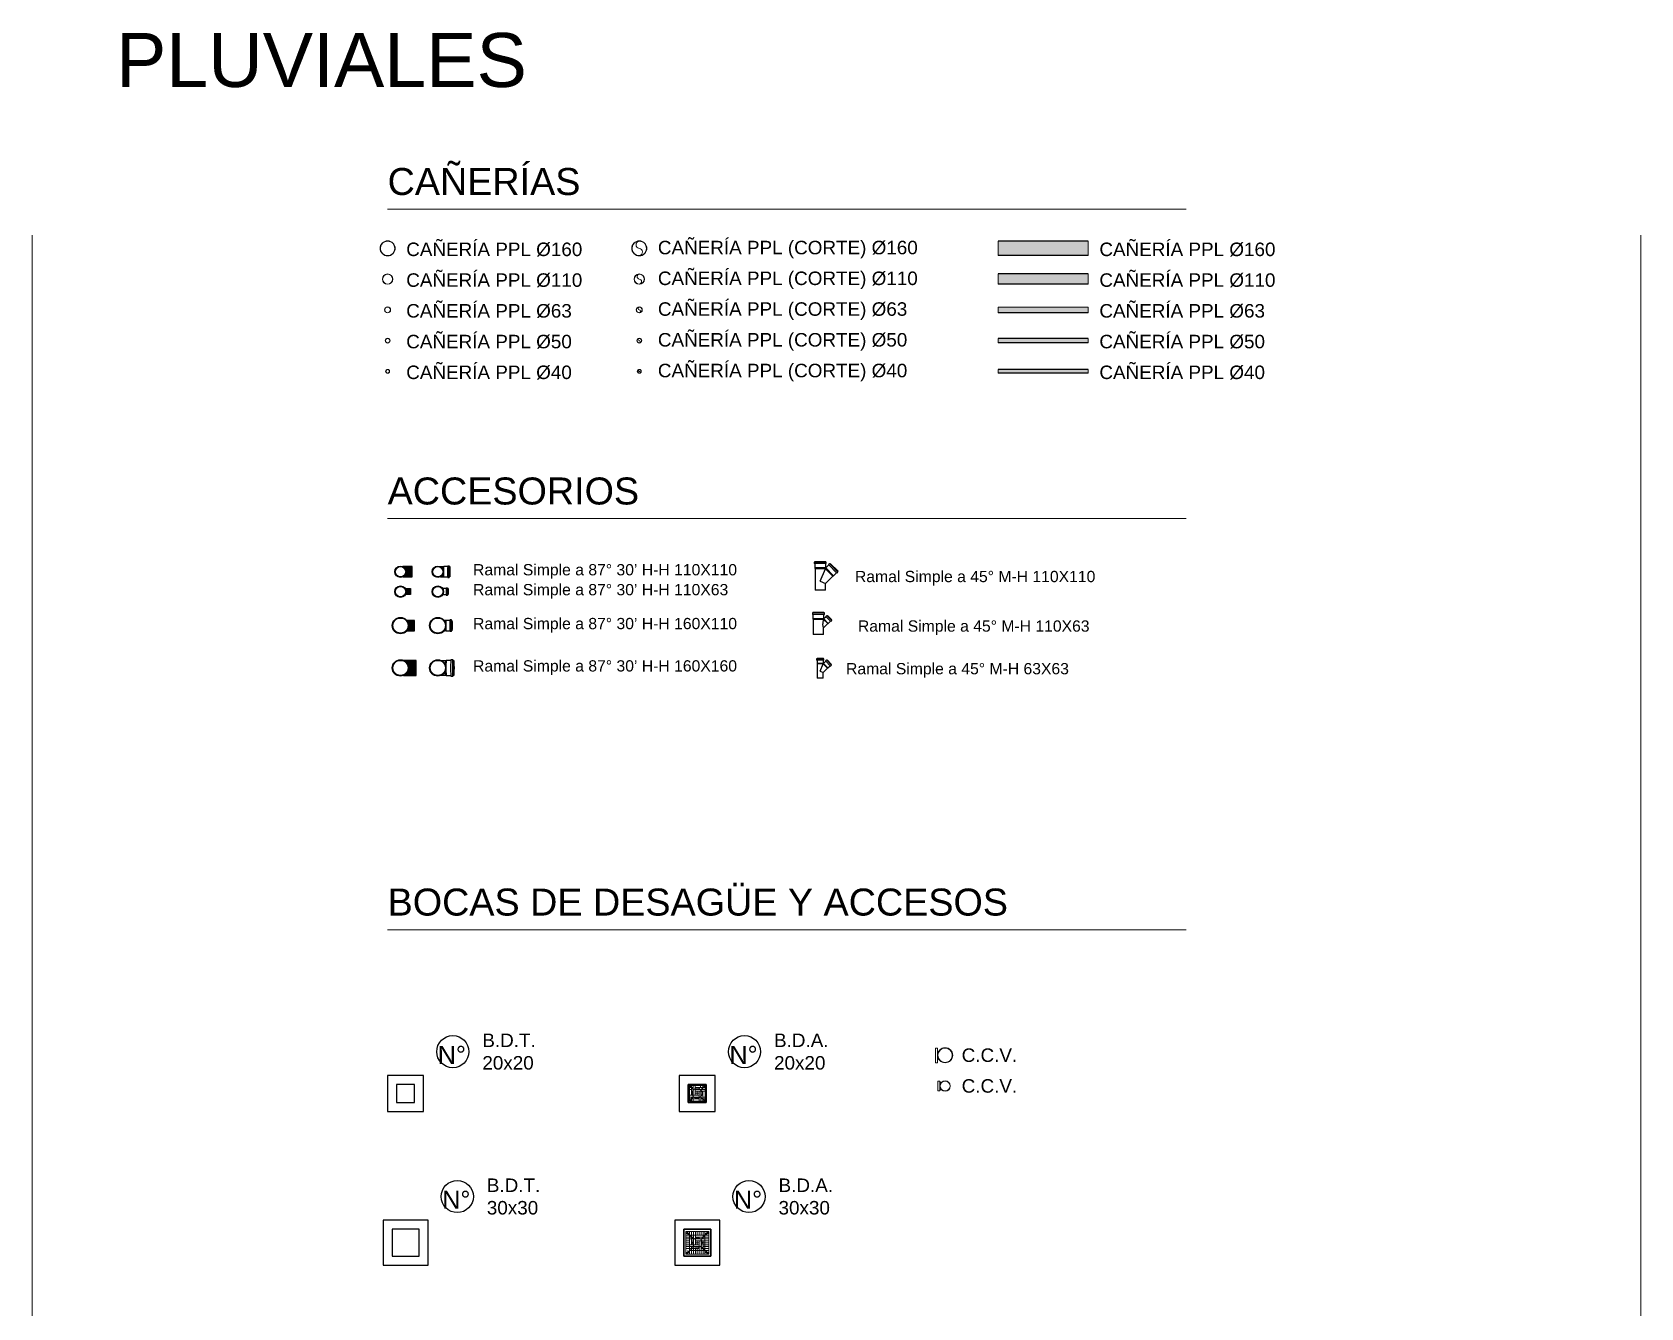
# Model space of a CAD drawing. Header units: metres. Extents: x 4626 to 5839, y 1264 to 1407.
# Drawn here: x 5791.72 to 5809.59, y 1306.68 to 1320.85 of the extents above; entities that cross this region are included whole.
import ezdxf

# ---------------------------------------------------------------- set-up
doc = ezdxf.new("R2010")
doc.units = ezdxf.units.M
doc.layers.get('0').update_dxf_attribs({"lineweight": 9})
doc.layers.add('AMR_IS_Pluvial', color=40, linetype='Continuous', true_color=0xffbf00)
doc.layers.add('AMR_IS_Referencias', color=2, linetype='Continuous', lineweight=9)
doc.styles.add('arial', font='arial.ttf')
doc.styles.get("Standard").update_dxf_attribs({"font": 'arial.ttf'})

# ---------------------------------------------------------------- blocks, each defined once
blk = doc.blocks.new('BDT20X20')
at = {"layer": 'AMR_IS_Pluvial'}
for points in [[(0, 0.3999999999998636), (0, 0), (0.4000000000005457, 0), (0.4000000000005457, 0.3999999999998636)], [(0.1000000000003638, 0.2999999999999545), (0.1000000000003638, 0.09999999999990905), (0.3000000000001819, 0.09999999999990905), (0.3000000000001819, 0.2999999999999545), (0.1000000000003638, 0.2999999999999545)]]:
    blk.add_lwpolyline(points, close=True, dxfattribs=at)
blk = doc.blocks.new('BDT30X30')
at = {"layer": 'AMR_IS_Pluvial'}
for points in [[(0, 0.4999999999997726), (0, 0), (0.5000000000009095, 0), (0.5000000000009095, 0.4999999999997726)], [(0.1000000000003638, 0.3999999999998636), (0.1000000000003638, 0.09999999999990905), (0.4000000000005457, 0.09999999999990905), (0.4000000000005457, 0.3999999999998636)]]:
    blk.add_lwpolyline(points, close=True, dxfattribs=at)
blk = doc.blocks.new('CPP160')
at = {"lineweight": 9}
for radius in [0.0839, 0.08]:
    blk.add_circle((0, 0), radius, dxfattribs=at)
blk = doc.blocks.new('CPP 110')
at = {"lineweight": 9}
for radius in [0.0577, 0.055]:
    blk.add_circle((0, 0), radius, dxfattribs=at)
blk = doc.blocks.new('CPP 63')
at = {"lineweight": 9}
for radius in [0.0333, 0.0315]:
    blk.add_circle((0, 0), radius, dxfattribs=at)
blk = doc.blocks.new('CPP 50')
at = {"lineweight": 9}
for radius in [0.02680000000000291, 0.025]:
    blk.add_circle((0, 0), radius, dxfattribs=at)
blk = doc.blocks.new('CPP 40')
at = {"lineweight": 9}
for radius in [0.02180000000000291, 0.02]:
    blk.add_circle((0, 0), radius, dxfattribs=at)
blk = doc.blocks.new('CPP 110 CORTE')
at = {"lineweight": 9}
for radius in [0.0577, 0.055]:
    blk.add_circle((0, 0), radius, dxfattribs=at)
for centre, radius, start, end in [((0.002828497053997125, 0.02748900327492265), 0.02763414010808697, 95.38652617858311, 264.1251921781792), ((-0.00260356080980273, -0.02753930653784664), 0.02766210283894877, 276.9801290597899, 84.59931973893542)]:
    blk.add_arc(centre, radius, start, end, dxfattribs=at)
blk = doc.blocks.new('CPP 160 CORTE')
at = {"lineweight": 9}
for radius in [0.0839, 0.08]:
    blk.add_circle((-6.002665031701326e-11, -6.980371836107224e-11), radius, dxfattribs=at)
for centre, radius, start, end in [((0.004081183184098336, 0.03995434713692703), 0.04016224492584823, 94.47132034254324, 264.1676843403986), ((-0.003750940016288951, -0.04002389517518168), 0.04019927531677592, 276.0607278075959, 84.64601997180782)]:
    blk.add_arc(centre, radius, start, end, dxfattribs=at)
blk = doc.blocks.new('CPP 63 CORTE')
at = {"lineweight": 9}
for radius in [0.0333, 0.0315]:
    blk.add_circle((-2.364686224609613e-11, -2.683009370230138e-11), radius, dxfattribs=at)
for centre, radius, start, end in [((0.002142533272490255, 0.01580881887480245), 0.01595334460178361, 100.597429807602, 262.2818589642426), ((-0.001939017524819064, -0.0157782239525659), 0.01589692234542003, 278.58551320139, 82.99393560278486)]:
    blk.add_arc(centre, radius, start, end, dxfattribs=at)
blk = doc.blocks.new('CPP 50 CORTE')
at = {"lineweight": 9}
for radius in [0.02680000000000291, 0.025]:
    blk.add_circle((1.909938873723149e-11, 2.273736754432321e-11), radius, dxfattribs=at)
for centre, radius, start, end in [((0.001296222235396272, 0.01250447353800155), 0.01257147765960629, 96.3072884655257, 264.0818181200497), ((-0.001183436713290575, -0.01251786658417586), 0.01257368310754868, 276.9801290657751, 84.5993197353239)]:
    blk.add_arc(centre, radius, start, end, dxfattribs=at)
blk = doc.blocks.new('CPP 40 CORTE')
at = {"lineweight": 9}
for radius in [0.02180000000000291, 0.02]:
    blk.add_circle((-1.637090463191271e-11, -1.84172677109018e-11), radius, dxfattribs=at)
for centre, radius, start, end in [((0.001036977771946113, 0.01000357881207492), 0.01005718212768503, 96.3072884655257, 264.0818181200497), ((-0.0009467493855481734, -0.01001429328562153), 0.01005894648603895, 276.9801290657751, 84.5993197353239)]:
    blk.add_arc(centre, radius, start, end, dxfattribs=at)
blk = doc.blocks.new('ccv 160')
at = {"lineweight": 9}
for p, q in [((-0.1055534999986776, 0.07999999999992724), (-0.1055534999968586, -0.08390000000008513)), ((-0.08390000000144937, 0.07999999999992724), (-0.1055534999995871, 0.07999999999992724)), ((-0.08390000000053988, 0.07999999999992724), (-0.08389999999872089, -0.08390000000008513)), ((-0.06432864737871569, 0.04330699999991339), (-0.08389999999963038, 0.04330699999991339)), ((-0.1055535000004966, -0.08390000000008513), (-0.08390000000235887, -0.08390000000008513)), ((-0.08389999999963038, -0.04330699999991339), (-0.06432864737962518, -0.04330699999991339))]:
    blk.add_line(p, q, dxfattribs=at)
for radius in [0.0839, 0.08]:
    blk.add_circle((0, 0), radius, dxfattribs=at)
blk = doc.blocks.new('ccv 110')
at = {"lineweight": 9}
for p, q in [((-0.07935349999843311, 0.05196840000007796), (-0.07935349999843311, -0.05196840000007796)), ((-0.0577000000002954, 0.05196840000007796), (-0.07935349999843311, 0.05196840000007796)), ((-0.0577000000002954, 0.05196840000007796), (-0.0577000000002954, -0.05196840000007796)), ((-0.03812864737938071, 0.04330699999991339), (-0.0577000000002954, 0.04330699999991339)), ((-0.07935349999843311, -0.05196840000007796), (-0.0577000000002954, -0.05196840000007796)), ((-0.0577000000002954, -0.04330699999991339), (-0.0381286473802902, -0.04330699999991339))]:
    blk.add_line(p, q, dxfattribs=at)
for radius in [0.0577, 0.055]:
    blk.add_circle((0, 0), radius, dxfattribs=at)
blk = doc.blocks.new('RS 90 110X110 D')
at = {"ltscale": 25.4}
for p, q in [((0.05786991404511355, 0.05471551724144774), (0.03157304420346918, 0.05471551724144774)), ((0.06504430121094629, 0.05769056338635892), (0.05784833451525628, 0.05470656872830659)), ((0.1096865797071587, 0.05770000000006803), (0.06508981812385173, 0.05770000000006803)), ((0.1257165427014115, 0.06317155172428102), (0.110808331739463, 0.06317155172428102)), ((0.1316798270863728, 0.05770000000006803), (0.1257165427014115, 0.05770000000006803)), ((0.03157304420346918, -0.05471551724122037), (0.05786991404511355, -0.05471551724122037)), ((0.05784833451525628, -0.05470656872807922), (0.06504430121094629, -0.05769056338613154)), ((0.06508981812385173, -0.05769999999984066), (0.1096865797071587, -0.05769999999984066)), ((0.110808331739463, -0.06317155172405364), (0.1257165427014115, -0.06317155172405364)), ((0.1257165427014115, -0.05769999999984066), (0.1316798270863728, -0.05769999999984066))]:
    blk.add_line(p, q, dxfattribs=at)
for radius in [0.06317155172413816, 0.0577000000000002]:
    blk.add_circle((0, 0), radius, dxfattribs=at)
for centre, major_axis, ratio, start_param, end_param in [((0.05789149710471975, 0), (3.350359152667361e-18, 0.0547155172413795), 0.04361938736533592, 0.01808594067157314, 1.002183668037016), ((0.06508981812385173, 0), (-1.027290013119948e-17, 0.05770000000000022), 0.04361938736533626, 1.31650929388239e-16, 1.423358213436805), ((0.110808331739463, 0), (3.868141930806864e-18, 0.06317155172413819), 0.04361938736533585, 0, 3.141592653589793), ((0.1257165427014115, 0), (3.868141930806864e-18, 0.06317155172413819), 0.04361938736533585, 0, 3.560863968647006), ((0.1257165427014115, 0), (-3.533106015540125e-18, -0.05770000000000018), 0.04361938736533682, 3.141592653589793, 6.283185307179586), ((0.1257165427014115, 0), (3.868141930806864e-18, 0.06317155172413819), 0.04361938736533585, 5.863913992122376, 6.283185307179586), ((0.05789149710471975, 0), (3.350359152667361e-18, 0.0547155172413795), 0.04361938736533592, 2.139408985552777, 3.123506712918232), ((0.06508981812385173, 0), (-1.027290013119948e-17, 0.05770000000000022), 0.04361938736533626, 1.718234440152989, 3.141592653589793)]:
    blk.add_ellipse(centre, major_axis=major_axis, ratio=ratio, start_param=start_param, end_param=end_param, dxfattribs=at)
blk.add_ellipse((0.1316798270863728, 0), major_axis=(3.533106015540127e-18, 0.05770000000000022), ratio=0.04361938736533578, dxfattribs=at)
blk = doc.blocks.new('RS 90 110X110')
at = {"ltscale": 0.5}
h = blk.add_hatch(color=256, dxfattribs=at)
h.dxf.hatch_style = 1
h.paths.add_polyline_path([(0.1291629884353824, 0.05770000000734399), (0.02571682224462672, 0.05770000000757136, -0.2961068192758085), (0.06317155172413816, 0, -0.2961068191171338), (0.02571682227829669, -0.0576999999925647), (0.1291629884326539, -0.0576999999925647)])
blk.add_lwpolyline([(0.02571682227790006, -0.0576999999925647), (0.1291629884326539, -0.0576999999925647), (0.1291629884353824, 0.05770000000734399), (0.02571682224424876, 0.05770000000757136)], dxfattribs=at)
at = {"ltscale": 25.4}
for radius in [0.06317155172413816, 0.0577000000000002]:
    blk.add_circle((0, 0), radius, dxfattribs=at)
blk = doc.blocks.new('RS 90 110X63 D')
at = {"ltscale": 25.4}
for p, q in [((0.05638654822359968, 0.03133706896551303), (0.05485100779333152, 0.03133706896551303)), ((0.06115913896155689, 0.03332127368003057), (0.05636182783109689, 0.03133194390807148)), ((0.0931601541242344, 0.03332672413807813), (0.06118542890271783, 0.03332672413807813)), ((0.1088917039796797, 0.03830086206903616), (0.09398349301864073, 0.03830086206903616)), ((0.1138611076339657, 0.03332672413807813), (0.1088917039796797, 0.03332672413807813)), ((0.05485100779333152, -0.03133706896551303), (0.05638654822359968, -0.03133706896551303)), ((0.05636182783109689, -0.03133194390784411), (0.06115913896155689, -0.0333212736798032)), ((0.06118542890271783, -0.03332672413785076), (0.0931601541242344, -0.03332672413785076)), ((0.09398349301864073, -0.03830086206880878), (0.1088917039796797, -0.03830086206880878)), ((0.1088917039796797, -0.03332672413785076), (0.1138611076339657, -0.03332672413785076))]:
    blk.add_line(p, q, dxfattribs=at)
for radius in [0.06317155172413816, 0.0577000000000002]:
    blk.add_circle((0, 0), radius, dxfattribs=at)
for centre, major_axis, ratio, start_param, end_param in [((0.05638654822359968, 0), (1.918842060164036e-18, 0.03133706896551738), 0.0436193873653359, 0.01808594067160997, 0.3534772625923756), ((0.06118542890271783, 0), (-2.040673302079212e-18, -0.03332672413793115), 0.04361938736533533, 3.141592653589793, 4.079080001819072), ((0.09398349301864073, 0), (2.345251406867152e-18, 0.03830086206896564), 0.04361938736533578, 0, 3.141592653589793), ((0.1088917039796797, 0), (2.345251406867152e-18, 0.03830086206896564), 0.04361938736533578, 0, 3.656923197971711), ((0.1088917039796797, 0), (1.176533284466039e-17, -0.03332672413793115), 0.04361938736533533, 3.141592653589793, 6.283185307179586), ((0.1088917039796797, 0), (2.345251406867152e-18, 0.03830086206896564), 0.04361938736533578, 5.767854762797668, 6.283185307179586), ((0.05638654822359968, 0), (1.918842060164036e-18, 0.03133706896551738), 0.0436193873653359, 2.788115390997423, 3.123506712918239), ((0.06118542890271783, 0), (-2.040673302079212e-18, -0.03332672413793115), 0.04361938736533533, 5.345697958950308, 6.283185307179586)]:
    blk.add_ellipse(centre, major_axis=major_axis, ratio=ratio, start_param=start_param, end_param=end_param, dxfattribs=at)
blk.add_ellipse((0.1138611076339657, 0), major_axis=(-2.040673302079212e-18, -0.03332672413793116), ratio=0.04361938736533644, dxfattribs=at)
blk = doc.blocks.new('RS 90 110X63')
at = {"ltscale": 0.5}
h = blk.add_hatch(color=256, dxfattribs=at)
h.dxf.hatch_style = 1
h.paths.add_polyline_path([(0.112407416345377, 0.03330000000028122), (0.05368197973732935, 0.03329999998072708, -0.1397050923311431), (0.06317155172413816, 0, -0.1397050925157477), (0.05368197971321076, -0.03330000001960799), (0.1124074163444675, -0.03330000000028122)])
blk.add_lwpolyline([(0.05368197973712086, 0.03329999998072708), (0.112407416345377, 0.03330000000028122), (0.1124074163444675, -0.03330000000028122), (0.05368197971347399, -0.03330000001960798)], dxfattribs=at)
at = {"ltscale": 25.4}
for radius in [0.06317155172413816, 0.0577000000000002]:
    blk.add_circle((0, 0), radius, dxfattribs=at)
blk = doc.blocks.new('RS 8730 160X110')
at = {"ltscale": 0.5}
h = blk.add_hatch(color=256, dxfattribs=at)
h.dxf.hatch_style = 1
edge = h.paths.add_edge_path()
edge.add_arc((0, 0), 0.090891666666721, -39.406759620982484, 1.4341594578581862e-10, ccw=False)
edge.add_line((0.0702282355632633, -0.05769999999233733), (0.1540452757290041, -0.05769999999233733))
edge.add_line((0.1540452757290041, -0.05769999999233733), (0.1540452757317325, 0.05770000000757136))
edge.add_line((0.1540452757317325, 0.05770000000757136), (0.07022823555053037, 0.05770000000779874))
edge.add_arc((3.637978807091713e-12, 1.13686837721616e-12), 0.09089166666311373, -5.733227226301096e-10, 39.40675963451082, ccw=False)
blk.add_lwpolyline([(0.0702282355632633, -0.05769999999233733), (0.1540452757290041, -0.05769999999233733), (0.1540452757317325, 0.05770000000757136), (0.07022823555053037, 0.05770000000779874)], dxfattribs=at)
at = {"ltscale": 25.4}
for radius in [0.09089166666649362, 0.08389999999985776]:
    blk.add_circle((0, 0), radius, dxfattribs=at)
blk = doc.blocks.new('RS 8730 160X160')
at = {"ltscale": 0.5}
h = blk.add_hatch(color=256, dxfattribs=at)
h.dxf.hatch_style = 1
edge = h.paths.add_edge_path()
edge.add_arc((1.818989403545856e-12, -9.094947017729282e-13), 0.090891666664902, -67.38013516747299, 7.166249815782066e-10, ccw=False)
edge.add_line((0.03495833316537755, -0.08390000006988885), (0.1726481255818726, -0.08390000007057097))
edge.add_line((0.1726481255818726, -0.08390000007057097), (0.1726481255846011, 0.08389999999917563))
edge.add_line((0.1726481255846011, 0.08389999999917563), (0.0349583335000716, 0.08389999993028141))
edge.add_arc((-9.094947017729282e-13, -1.13686837721616e-12), 0.09089166666784036, 8.599272405263036e-10, 67.38013493778033, ccw=False)
blk.add_lwpolyline([(0.03495833316537755, -0.08390000006988885), (0.1726481255818726, -0.08390000007057097), (0.1726481255846011, 0.08389999999917563), (0.0349583335000716, 0.08389999993028141)], dxfattribs=at)
at = {"ltscale": 25.4}
for radius in [0.09089166666649362, 0.08389999999985776]:
    blk.add_circle((0, 0), radius, dxfattribs=at)
blk = doc.blocks.new('RS 8730 160X110 D')
at = {"ltscale": 25.4}
for p, q in [((0.08248851021289738, 0.05493452380937924), (0.07241196837003372, 0.05493452380937924)), ((0.08966994442471332, 0.05792147799570557), (0.08244517485854885, 0.05492553947874512)), ((0.1344909099325378, 0.05793095238095702), (0.08971564352577843, 0.05793095238095702)), ((0.1505850351122717, 0.06342440476191769), (0.1356171519355485, 0.06342440476191769)), ((0.1565721883825972, 0.05793095238095702), (0.1505850351122717, 0.05793095238095702)), ((0.07241196837003372, -0.05493452380960662), (0.08248851021289738, -0.05493452380960662)), ((0.08244517485854885, -0.05492553947874512), (0.08966994442471332, -0.05792147799570557)), ((0.08971564352577843, -0.05793095238095702), (0.1344909099325378, -0.05793095238095702)), ((0.1356171519355485, -0.06342440476191769), (0.1505850351122717, -0.06342440476191769)), ((0.1505850351122717, -0.05793095238095702), (0.1565721883825972, -0.05793095238095702))]:
    blk.add_line(p, q, dxfattribs=at)
for radius in [0.09089166666666751, 0.0839000000000008]:
    blk.add_circle((0, 0), radius, dxfattribs=at)
for centre, major_axis, ratio, start_param, end_param in [((0.08248851021289738, 0), (3.363769437300902e-18, 0.05493452380952433), 0.04361938736533592, 0.01808594067148719, 0.7171321229904054), ((0.08971564352577843, 0), (3.547247770244588e-18, 0.05793095238095295), 0.04361938736533728, 0, 1.127729088073156), ((0.1356171519355485, 0), (-3.883624713974678e-18, -0.06342440476190538), 0.04361938736533585, 3.141592653589793, 6.283185307179586), ((0.1505850351122717, 0), (3.883624713974678e-18, 0.06342440476190538), 0.04361938736533656, 0, 3.560863968647007), ((0.1505850351122717, 0), (-3.547247770244586e-18, -0.0579309523809529), 0.04361938736533682, 3.141592653589827, 6.283185307179586), ((0.1505850351122717, 0), (3.883624713974678e-18, 0.06342440476190538), 0.04361938736533656, 5.863913992122375, 6.283185307179586), ((0.08248851021289738, 0), (3.363769437300902e-18, 0.05493452380952433), 0.04361938736533592, 2.424460530599386, 3.123506712918214), ((0.08971564352577843, 0), (3.547247770244588e-18, 0.05793095238095295), 0.04361938736533728, 2.013863565516637, 3.141592653589793)]:
    blk.add_ellipse(centre, major_axis=major_axis, ratio=ratio, start_param=start_param, end_param=end_param, dxfattribs=at)
blk.add_ellipse((0.1565721883825972, 0), major_axis=(-3.547247770244586e-18, -0.0579309523809529), ratio=0.04361938736533682, dxfattribs=at)
blk = doc.blocks.new('RS 8730 16X160 D')
at = {"ltscale": 25.4}
for p, q in [((0.0838178083213279, 0.07990476190479967), (0.04331886534055229, 0.07990476190479967)), ((0.09341932036659273, 0.08388627847648422), (0.08378629427807027, 0.07989169378720362)), ((0.1448471647463521, 0.08390000000008513), (0.09348550527101906, 0.08390000000008513)), ((0.1663292033990729, 0.090891666666721), (0.1463720258298054, 0.090891666666721)), ((0.1763077921832519, 0.08390000000008513), (0.1663292033990729, 0.08390000000008513)), ((0.04331886534055229, -0.07990476190479967), (0.0838178083213279, -0.07990476190479967)), ((0.08378629427807027, -0.07989169378720362), (0.09341932036659273, -0.0838862784767116)), ((0.09348550527101906, -0.08390000000008513), (0.1448471647463521, -0.08390000000008513)), ((0.1463720258298054, -0.090891666666721), (0.1663292033990729, -0.090891666666721)), ((0.1663292033990729, -0.08390000000008513), (0.1763077921832519, -0.08390000000008513))]:
    blk.add_line(p, q, dxfattribs=at)
for radius in [0.09089166666666751, 0.0839000000000008]:
    blk.add_circle((0, 0), radius, dxfattribs=at)
for centre, major_axis, ratio, start_param, end_param in [((0.083849327520511, 0), (-4.892755545164946e-18, -0.07990476190476263), 0.04361938736533535, 3.159678594261317, 4.166454300797189), ((0.09348550527101906, 0), (5.137393322423198e-18, 0.08390000000000082), 0.04361938736533651, 0, 1.408423311905219), ((0.1463720258298054, 0), (-5.565509432625128e-18, -0.09089166666666752), 0.04361938736533603, 3.141592653589793, 6.283185307179586), ((0.1663292033990729, 0), (5.565509432625128e-18, 0.09089166666666752), 0.04361938736533603, 0, 3.536383773289553), ((0.1663292033990729, 0), (5.1373933224232e-18, 0.08390000000000088), 0.0436193873653365, 0, 3.141592653589793), ((0.1663292033990729, 0), (5.565509432625128e-18, 0.09089166666666752), 0.04361938736533603, 5.888394187479826, 6.283185307179586), ((0.083849327520511, 0), (-4.892755545164946e-18, -0.07990476190476263), 0.04361938736533535, 5.258323659972189, 6.265099366508081), ((0.09348550527101906, 0), (5.137393322423198e-18, 0.08390000000000082), 0.04361938736533651, 1.733169341684574, 3.141592653589793)]:
    blk.add_ellipse(centre, major_axis=major_axis, ratio=ratio, start_param=start_param, end_param=end_param, dxfattribs=at)
blk.add_ellipse((0.1763077921832519, 0), major_axis=(5.137393322423198e-18, 0.08390000000000082), ratio=0.04361938736533651, dxfattribs=at)
blk = doc.blocks.new('RS A 45 110x110 D')
at = {"ltscale": 25.4}
for p, q in [((0.06663611320345808, 0.3108733565450166), (-0.06663611320345808, 0.3108733565450166)), ((-0.06663611320345808, 0.3108733565450166), (-0.06663611320345808, 0.2951325424023707)), ((0.06663611320345808, 0.2951325424023707), (-0.06663611320345808, 0.2951325424023707)), ((0.06086448135101818, 0.3171696822021204), (-0.06086448135101818, 0.3171696822021204)), ((-0.06086448135101818, 0.3171696822021204), (-0.06086448135101818, 0.3108733565450166)), ((-0.06086448135101818, 0.2951325424023707), (-0.06086448135101818, 0.2468607123648781)), ((0.06086448135101818, 0.2468607123648781), (-0.06086448135101818, 0.2468607123648781)), ((-0.06086448135101818, 0.2468607123648781), (-0.05771631852257997, 0.2392603749678983)), ((0.05771631852257997, 0.2392603749678983), (-0.05771631852257997, 0.2392603749678983)), ((-0.05771631852257997, 0.2392603749678983), (-0.05771631852257997, 0)), ((0, 0.09908824413219008), (0.05771631852257997, 0.2384277630806082)), ((0.05771631852257997, 0.2392603749678983), (0.06086448135101818, 0.2468607123648781)), ((0.05771631852257997, 0.2384277630806082), (0.05771631852257997, 0.2392603749678983)), ((0.05854893041032483, 0.2392603749678983), (0.05771631852257997, 0.2384277630806082)), ((0.06169709323876305, 0.2468607123648781), (0.05854893041032483, 0.2392603749678983)), ((0.1401721308357082, 0.1576371745425149), (0.05854893041032483, 0.2392603749678983)), ((0.06086448135101818, 0.3108733565450166), (0.06086448135101818, 0.3171696822021204)), ((0.06086448135101818, 0.2468607123648781), (0.06086448135101818, 0.2951325424023707)), ((0.09583043159818772, 0.2809940507247575), (0.06169709323876305, 0.2468607123648781)), ((0.147772468232688, 0.1607853373709531), (0.06169709323876305, 0.2468607123648781)), ((0.06663611320345808, 0.2951325424023707), (0.06663611320345808, 0.3108733565450166)), ((0.102879707998909, 0.2962056471676533), (0.09174927157710044, 0.2850752107460721)), ((0.1859869666141094, 0.1908375157092905), (0.09174927157710044, 0.2850752107460721)), ((0.1971174030350085, 0.2019679521310991), (0.102879707998909, 0.2962056471676533)), ((0.1114130425885378, 0.2965766617148802), (0.1069608680199963, 0.2921244871463387)), ((0.1974884175824627, 0.2105012867209552), (0.1114130425885378, 0.2965766617148802)), ((0.147772468232688, 0.1607853373709531), (0.1819058065921126, 0.1949186757306052)), ((0.1859869666141094, 0.1908375157092905), (0.1971174030350085, 0.2019679521310991)), ((0.1930362430139212, 0.2060491121521864), (0.1974884175824627, 0.2105012867209552)), ((0.05771631852257997, 0), (-0.05771631852257997, 0)), ((0, 0.09908824413219008), (0.05771631852257997, 0.0751813622298414)), ((0.05771631852257997, 0.0751813622298414), (0.1401721308357082, 0.1576371745425149)), ((0.05771631852257997, 0), (0.05771631852257997, 0.0751813622298414)), ((0.1401721308357082, 0.1576371745425149), (0.147772468232688, 0.1607853373709531))]:
    blk.add_line(p, q, dxfattribs=at)
blk = doc.blocks.new('RS A 45 110X63')
at = {"ltscale": 25.4}
for p, q in [((0.06661727272694407, 0.2404963703208978), (-0.06661727272694407, 0.2404963703208978)), ((-0.06661727272694407, 0.2404963703208978), (-0.06661727272694407, 0.2247600066843916)), ((0.06661727272694407, 0.2247600066843916), (-0.06661727272694407, 0.2247600066843916)), ((0.06084727272718737, 0.2467909157753638), (-0.06084727272718737, 0.2467909157753638)), ((-0.06084727272718737, 0.2467909157753638), (-0.06084727272718737, 0.2404963703208978)), ((-0.06084727272718737, 0.2247600066843916), (-0.06084727272718737, 0.1765018248663637)), ((0.0845989345725684, 0.1984491321300084), (0.06011889780802449, 0.1739690953654645)), ((0.06084727272718737, 0.2404963703208978), (0.06084727272718737, 0.2467909157753638)), ((0.06084727272718737, 0.1765018248663637), (0.06084727272718737, 0.2247600066843916)), ((0.06661727272694407, 0.2247600066843916), (0.06661727272694407, 0.2404963703208978)), ((0.09201712753110769, 0.2132855180479964), (0.080889838092844, 0.2021582286095054)), ((0.1380099238776893, 0.1450381428253422), (0.080889838092844, 0.2021582286095054)), ((0.149137213315953, 0.1561654322638333), (0.09201712753110769, 0.2132855180479964)), ((0.09943532049055648, 0.2132855180479964), (0.09572622401083208, 0.2095764215684994)), ((0.149137213315953, 0.1635836252228273), (0.09943532049055648, 0.2132855180479964)), ((0.06084727272718737, 0.1765018248663637), (-0.06084727272718737, 0.1765018248663637)), ((-0.06084727272718737, 0.1765018248663637), (-0.0577000000002954, 0.168903636363666)), ((0.0577000000002954, 0.168903636363666), (-0.0577000000002954, 0.168903636363666)), ((-0.0577000000002954, 0.168903636363666), (-0.0577000000002954, 0)), ((0.0577000000002954, 0), (-0.0577000000002954, 0)), ((0.05802071599009651, 0.168903636363666), (0.05769824485832942, 0.168581165232581)), ((0.0577000000002954, 0.168903636363666), (0.06084727272718737, 0.1765018248663637)), ((0.0577000000002954, 0.1685801912124134), (0.0577000000002954, 0.168903636363666)), ((0.0577000000002954, 0.07511368909058547), (0.1047553316311678, 0.1221690207219126)), ((0.0577000000002954, 0), (0.0577000000002954, 0.07511368909058547)), ((0.06011889780802449, 0.1739690953654645), (0.05802071599009651, 0.168903636363666)), ((0.1047553316311678, 0.1221690207219126), (0.05802071599009651, 0.168903636363666)), ((0.109820790633421, 0.124267202540068), (0.06011889780802449, 0.1739690953654645)), ((0.1047553316311678, 0.1221690207219126), (0.109820790633421, 0.124267202540068)), ((0.109820790633421, 0.124267202540068), (0.1343008273979649, 0.1487472393048392)), ((0.1380099238776893, 0.1450381428253422), (0.149137213315953, 0.1561654322638333)), ((0.1454281168362286, 0.1598745287433303), (0.149137213315953, 0.1635836252228273))]:
    blk.add_line(p, q, dxfattribs=at)
blk.add_open_spline([(0.0576999978557069, 0.1685829133548395), (0.0576999992626952, 0.1685829179623397), (0.05769997497191071, 0.1685828335444057), (0.05769775871158345, 0.1685751447441817), (0.05764721810555784, 0.1684000752666179), (0.05745992045831372, 0.1677478579895251), (0.05732522344533209, 0.1672777767512343), (0.05682171248827217, 0.1655059344932397), (0.05637465972449718, 0.16391660874433), (0.05537649432062608, 0.1602668669067953), (0.05483435954192828, 0.1582390089272394), (0.05373580449759174, 0.1539745510754074), (0.05317477446533303, 0.151721235451987), (0.051514957181098, 0.1447050977506024), (0.05046908357689972, 0.1398273919498934), (0.04914470265521231, 0.1322636081899873), (0.04874425891375722, 0.1296994942565561), (0.04806236336298753, 0.1244764296493486), (0.04778162827096821, 0.1218154925811632), (0.04739705829615559, 0.1164969847779957), (0.04729111429878685, 0.1138265043268802), (0.04730856437527109, 0.1084569158508657), (0.04743574056192301, 0.1057407246285038), (0.04796867453478626, 0.1004622418493), (0.04837380850949557, 0.0978817181321574), (0.04948047426205449, 0.09287004261818765), (0.05016158779653779, 0.09053574226163619), (0.05130440096218081, 0.08731640439668809), (0.05170856566746806, 0.08628259477677602), (0.05252090053545544, 0.08435858413463393), (0.0529293437166416, 0.08346567645958203), (0.05413443348425062, 0.08098158389634591), (0.05491960143717733, 0.07956929059855611), (0.05623449241193157, 0.07734268025819802), (0.05677311285853648, 0.07650850997060843), (0.0575090256452313, 0.0753895258335433), (0.0577000000002954, 0.07511368909058547), (0.0577000000002954, 0.07511368909058547)], degree=3, knots=[0.4996390199714469, 0.4996390199714469, 0.4996390199714469, 0.4996390199714469, 0.4999999999999993, 0.4999999999999993, 0.5156249999999992, 0.5156249999999992, 0.5312499999999992, 0.5312499999999992, 0.5624999999999992, 0.5624999999999992, 0.5937499999999992, 0.5937499999999992, 0.6249999999999992, 0.6249999999999992, 0.687499999999999, 0.687499999999999, 0.718749999999999, 0.718749999999999, 0.749999999999999, 0.749999999999999, 0.7812499999999991, 0.7812499999999991, 0.8124999999999992, 0.8124999999999992, 0.8437499999999992, 0.8437499999999992, 0.8749999999999992, 0.8749999999999992, 0.8906249999999992, 0.8906249999999992, 0.9062499999999993, 0.9062499999999993, 0.9374999999999996, 0.9374999999999996, 0.9687499999999998, 0.9687499999999998, 1, 1, 1, 1], dxfattribs=at)
blk = doc.blocks.new('RS A 45 63X63 D')
at = {"ltscale": 25.4}
for p, q in [((0.04039000000011583, 0.2127854590016796), (-0.04039000000011583, 0.2127854590016796)), ((-0.04039000000011583, 0.2127854590016796), (-0.04039000000011583, 0.1970490953654007)), ((0.04039000000011583, 0.1970490953654007), (-0.04039000000011583, 0.1970490953654007)), ((0.03514454545438639, 0.2180309135471816), (-0.03514454545438639, 0.2180309135471816)), ((-0.03514454545438639, 0.2180309135471816), (-0.03514454545438639, 0.2127854590016796)), ((-0.03514454545438639, 0.1970490953654007), (-0.03514454545438639, 0.1624290953654963)), ((0.03514454545438639, 0.2127854590016796), (0.03514454545438639, 0.2180309135471816)), ((0.03514454545438639, 0.1624290953654963), (0.03514454545438639, 0.1970490953654007)), ((0.06044004994691932, 0.186422041409287), (0.03596001318237541, 0.1619420046445157)), ((0.04039000000011583, 0.1970490953654007), (0.04039000000011583, 0.2127854590016796)), ((0.06785824290545861, 0.2012584273272751), (0.05673095346719492, 0.190131137888784)), ((0.1138510392511307, 0.1330110521043935), (0.05673095346719492, 0.190131137888784)), ((0.1249783286903039, 0.1441383415428845), (0.06785824290545861, 0.2012584273272751)), ((0.0752764358649074, 0.2012584273272751), (0.071567339385183, 0.197549330847778)), ((0.1249783286903039, 0.1515565345018786), (0.0752764358649074, 0.2012584273272751)), ((0.03514454545438639, 0.1624290953654963), (-0.03514454545438639, 0.1624290953654963)), ((-0.03514454545438639, 0.1624290953654963), (-0.03304636363645841, 0.1573636363636979)), ((0.03304636363645841, 0.1573636363636979), (-0.03304636363645841, 0.1573636363636979)), ((-0.03304636363645841, 0.1573636363636979), (-0.03304636363645841, 0)), ((0.03304636363645841, 0), (-0.03304636363645841, 0)), ((0, 0.07628009863719853), (0.03304636363645841, 0.156061077915183)), ((0, 0.07628009863719853), (0.03304636363645841, 0.06259184663190354)), ((0.03304636363645841, 0.1573636363636979), (0.03514454545438639, 0.1624290953654963)), ((0.03304636363645841, 0.156061077915183), (0.03304636363645841, 0.1573636363636979)), ((0.03386183136353793, 0.1568765456427172), (0.03304636363645841, 0.156061077915183)), ((0.03304636363645841, 0.06259184663190354), (0.08059644700551871, 0.1101419300009638)), ((0.03304636363645841, 0), (0.03304636363645841, 0.06259184663190354)), ((0.03596001318237541, 0.1619420046445157), (0.03386183136353793, 0.1568765456427172)), ((0.08059644700551871, 0.1101419300009638), (0.03386183136353793, 0.1568765456427172)), ((0.08566190600686241, 0.1122401118193466), (0.03596001318237541, 0.1619420046445157)), ((0.08059644700551871, 0.1101419300009638), (0.08566190600686241, 0.1122401118193466)), ((0.08566190600686241, 0.1122401118193466), (0.1101419427723158, 0.1367201485838905)), ((0.1138510392511307, 0.1330110521043935), (0.1249783286903039, 0.1441383415428845)), ((0.1212692322105795, 0.1478474380223815), (0.1249783286903039, 0.1515565345018786))]:
    blk.add_line(p, q, dxfattribs=at)
blk = doc.blocks.new('EPP20x20')
at = {"layer": 'AMR_IS_Pluvial'}
blk.add_lwpolyline([(-0.1999999999879947, 0.1999999999884494), (0, 0.1999999999884494), (0, 0), (-0.1999999999879947, 0)], close=True, dxfattribs=at)
at = {"layer": 'AMR_IS_Pluvial', "lineweight": 9}
for points in [[(-0.01313420925635, 0.1868657907320994), (-0.01313420925635, 0.01313420925635), (-0.1868657907316447, 0.01313420925635), (-0.1868657907316447, 0.1868657907320994)], [(-0.01313420925635, 0.1868657907320994), (-0.1868657907316447, 0.1868657907320994)], [(-0.1868657907316447, 0.1868657907320994), (-0.140931074168293, 0.1409310741685204)], [(-0.1656157907318629, 0.0806157907331908), (-0.1656157907318629, 0.186865790731872)], [(-0.1443657907320812, 0.0806157907331908), (-0.1443657907320812, 0.186865790731872)], [(-0.1231157907322995, 0.0806157907331908), (-0.1231157907322995, 0.186865790731872)], [(-0.06309737220999523, 0.1656157907323177), (-0.06309737220999523, 0.1868657907316447)], [(-0.0609860296426632, 0.1390139703457862), (-0.01313420925635, 0.1868657907320994)], [(-0.03811579073317262, 0.144365790732536), (-0.03811579073317262, 0.186865790731872)], [(-0.1443657907320812, 0.1656157907323177), (-0.1868657907316447, 0.1656157907323177)], [(-0.1656157907318629, 0.144365790732536), (-0.1868657907316447, 0.144365790732536)], [(-0.08061579073273606, 0.0806157907331908), (-0.1868657907316447, 0.0806157907331908)], [(-0.1868657907316447, 0.01313420925635), (-0.1386606314499659, 0.06133936853825617)], [(-0.08061579073273606, 0.05936579073340909), (-0.1868657907316447, 0.05936579073340909)], [(-0.08061579073273606, 0.03811579073362736), (-0.1868657907316447, 0.03811579073362736)], [(-0.1656157907318629, 0.01313420925635), (-0.1656157907318629, 0.05936579073340909)], [(-0.1443657907320812, 0.01313420925635), (-0.1443657907320812, 0.03811579073362736)], [(-0.01313420925635, 0.1656157907323177), (-0.1231157907322995, 0.1656157907323177)], [(-0.01313420925635, 0.144365790732536), (-0.1231157907322995, 0.144365790732536)], [(-0.01313420925635, 0.1231157907327542), (-0.1231157907322995, 0.1231157907327542)], [(-0.08061579073273606, 0.1018657907329725), (-0.1231157907322995, 0.1018657907329725)], [(-0.1018657907325178, 0.0806157907331908), (-0.1018657907325178, 0.1231157907327542)], [(-0.08061579073273606, 0.01313420925635), (-0.08061579073273606, 0.1231157907327542)], [(-0.06315013079711207, 0.06315013079733944), (-0.01313420925635, 0.01313420925635)], [(-0.05936579073295434, 0.01313420925635), (-0.05936579073295434, 0.1231157907327542)], [(-0.01313420925635, 0.03811579073362736), (-0.05936579073295434, 0.03811579073362736)], [(-0.03811579073317262, 0.01313420925635), (-0.03811579073317262, 0.1231157907327542)], [(-0.01313420925635, 0.05936579073340909), (-0.03811579073317262, 0.05936579073340909)]]:
    blk.add_lwpolyline(points, dxfattribs=at)
blk.add_circle((-0.1018639330350197, 0.1022172719308401), 0.055, dxfattribs=at)
blk = doc.blocks.new('epp30x30')
at = {"layer": 'AMR_IS_Pluvial'}
blk.add_lwpolyline([(-0.2999999999883585, 0.2999999999883585), (0, 0.2999999999883585), (0, 0), (-0.2999999999883585, 0)], close=True, dxfattribs=at)
at = {"layer": 'AMR_IS_Pluvial', "lineweight": 9}
blk.add_lwpolyline([(-0.2774999999928696, 0.2737684185156013), (-0.02249999999548891, 0.2737684185156013), (-0.02249999999548891, 0.02249999999526153), (-0.2774999999928696, 0.02249999999526153)], close=True, dxfattribs=at)
for points in [[(-0.2349999999933061, 0.2543842092545674), (-0.2774999999928696, 0.2543842092545674)], [(-0.02249999999548891, 0.2349999999933061), (-0.2774999999928696, 0.2349999999933061)], [(-0.1924999999937427, 0.2137499999935244), (-0.2774999999928696, 0.2137499999935244)], [(-0.02249999999548891, 0.1924999999937427), (-0.2774999999928696, 0.1924999999937427)], [(-0.2737684185149192, 0.2737684185153739), (-0.1890652834299544, 0.1890652834297271)], [(-0.2562499999930878, 0.2349999999933061), (-0.2562499999930878, 0.2737684185156013)], [(-0.2349999999933061, 0.02249999999526153), (-0.2349999999933061, 0.2737684185156013)], [(-0.2137499999935244, 0.1287499999943975), (-0.2137499999935244, 0.2737684185156013)], [(-0.1924999999937427, 0.1287499999943975), (-0.1924999999937427, 0.2737684185156013)], [(-0.171249999993961, 0.1287499999943975), (-0.171249999993961, 0.2737684185156013)], [(-0.02249999999548891, 0.2137499999935244), (-0.171249999993961, 0.2137499999935244)], [(-0.1499999999941792, 0.2349999999935335), (-0.1499999999941792, 0.2737684185156013)], [(-0.1287499999943975, 0.2349999999935335), (-0.1287499999943975, 0.2737684185156013)], [(-0.1091202389043247, 0.1871481796069929), (-0.02249999999548891, 0.2737684185156013)], [(-0.1074999999946158, 0.2349999999935335), (-0.1074999999946158, 0.2737684185156013)], [(-0.08624999999483407, 0.1924999999937427), (-0.08624999999483407, 0.2737684185156013)], [(-0.06499999999505235, 0.02249999999526153), (-0.06499999999505235, 0.2737684185156013)], [(-0.06499999999505235, 0.2543842092545674), (-0.02249999999548891, 0.2543842092545674)], [(-0.04374999999527063, 0.2349999999935335), (-0.04374999999527063, 0.2737684185156013)], [(-0.2354552519645949, 0.1712499999985084), (-0.2779552519632489, 0.1712499999985084)], [(-0.2349999999942156, 0.149999999996453), (-0.2774999999928696, 0.149999999996453)], [(-0.1287499999943975, 0.1287499999943975), (-0.2774999999928696, 0.1287499999943975)], [(-0.1287499999943975, 0.1074999999946158), (-0.2774999999928696, 0.1074999999946158)], [(-0.1287499999943975, 0.08624999999483407), (-0.2774999999928696, 0.08624999999483407)], [(-0.2349999999951251, 0.04374999999527063), (-0.2774999999946886, 0.04374999999527063)], [(-0.2737684185149192, 0.02249999999548891), (-0.1867948407116273, 0.1094735777994629)], [(-0.2562499999930878, 0.02249999999526153), (-0.2562499999930878, 0.06499999999482498)], [(-0.2349999999969441, 0.06499999999527972), (-0.02249999999548891, 0.06499999999505235)], [(-0.2137499999935244, 0.02249999999526153), (-0.2137499999935244, 0.1074999999946158)], [(-0.1924999999937427, 0.02249999999526153), (-0.1924999999937427, 0.08624999999483407)], [(-0.02249999999548891, 0.171249999993961), (-0.171249999993961, 0.171249999993961)], [(-0.1287499999943975, 0.1499999999941792), (-0.171249999993961, 0.1499999999941792)], [(-0.171249999993961, 0.02249999999526153), (-0.171249999993961, 0.08624999999483407)], [(-0.1499999999941792, 0.1287499999943975), (-0.1499999999941792, 0.171249999993961)], [(-0.1499999999941792, 0.02249999999526153), (-0.1499999999941792, 0.08624999999483407)], [(-0.1287499999943975, 0.02249999999526153), (-0.1287499999943975, 0.171249999993961)], [(-0.1112843400587735, 0.1112843400585461), (-0.02249999999548891, 0.02249999999480679)], [(-0.1074999999946158, 0.02249999999526153), (-0.1074999999946158, 0.171249999993961)], [(-0.02249999999548891, 0.08624999999483407), (-0.1074999999946158, 0.08624999999483407)], [(-0.08624999999483407, 0.02249999999526153), (-0.08624999999483407, 0.171249999993961)], [(-0.02249999999548891, 0.1499999999941792), (-0.08624999999483407, 0.1499999999941792)], [(-0.02249999999548891, 0.1287499999943975), (-0.08624999999483407, 0.1287499999943975)], [(-0.02249999999548891, 0.1074999999946158), (-0.08624999999483407, 0.1074999999946158)], [(-0.02249999999548891, 0.04374999999527063), (-0.06499999999505235, 0.04374999999527063)], [(-0.04374999999527063, 0.02249999999526153), (-0.04374999999527063, 0.06499999999505235)]]:
    blk.add_lwpolyline(points, dxfattribs=at)
blk.add_circle((-0.1499981422966812, 0.1503514811920468), 0.055, dxfattribs=at)

msp = doc.modelspace()

# ---------------------------------------------------------------- hatches: boundary and pattern name
at = {"layer": 'AMR_IS_Pluvial', "lineweight": 9}
h = msp.add_hatch(color=256, dxfattribs=at)
h.dxf.hatch_style = 1
h.paths.add_polyline_path([(5802.449806229674, 1318.366198650854), (5803.449806229674, 1318.366198650854), (5803.449806229674, 1318.526198650854), (5802.449806229674, 1318.526198650854)])
edge = h.paths.add_edge_path(flags=17)
edge.add_line((5803.449806229674, 1318.526198650854), (5802.449806229674, 1318.526198650854))
h = msp.add_hatch(color=256, dxfattribs=at)
h.dxf.hatch_style = 1
h.paths.add_polyline_path([(5802.449806229674, 1318.046904067074), (5803.449806229674, 1318.046904067074), (5803.449806229674, 1318.162307291602), (5802.449806229674, 1318.162307291602)])
edge = h.paths.add_edge_path(flags=17)
edge.add_line((5803.449806229674, 1318.162307291602), (5802.449806229674, 1318.162307291602))
h = msp.add_hatch(color=256, dxfattribs=at)
h.dxf.hatch_style = 1
h.paths.add_polyline_path([(5802.449806229674, 1317.731512707823), (5803.449806229674, 1317.731512707823), (5803.449806229674, 1317.794512707823), (5802.449806229674, 1317.794512707823)])
edge = h.paths.add_edge_path(flags=17)
edge.add_line((5803.449806229674, 1317.794512707823), (5802.449806229674, 1317.794512707823))
h = msp.add_hatch(color=256, dxfattribs=at)
h.dxf.hatch_style = 1
h.paths.add_polyline_path([(5802.449806229674, 1317.396419736307), (5803.449806229674, 1317.396419736307), (5803.449806229674, 1317.446419736307), (5802.449806229674, 1317.446419736307)])
edge = h.paths.add_edge_path(flags=17)
edge.add_line((5803.449806229674, 1317.446419736307), (5802.449806229674, 1317.446419736307))
h = msp.add_hatch(color=256, dxfattribs=at)
h.dxf.hatch_style = 1
h.paths.add_polyline_path([(5802.449806229674, 1317.059826764792), (5803.449806229674, 1317.059826764792), (5803.449806229674, 1317.099826764792), (5802.449806229674, 1317.099826764792)])
edge = h.paths.add_edge_path(flags=17)
edge.add_line((5803.449806229674, 1317.099826764792), (5802.449806229674, 1317.099826764792))

# ---------------------------------------------------------------- linework, layer by layer
for points in [[(5795.664330942324, 1318.882445936722), (5804.535261802444, 1318.882445936722)], [(5791.715182963493, 1318.59244910287), (5791.715182963493, 1264.155815118186)], [(5809.588610272765, 1318.59244910287), (5809.588610272765, 1264.155815118186)], [(5795.664330942324, 1315.443741886339), (5804.535261802444, 1315.443741886339)], [(5795.664330942324, 1310.876609934971), (5804.535261802444, 1310.876609934971)]]:
    msp.add_lwpolyline(points, dxfattribs=at)
at = {"layer": 'AMR_IS_Pluvial'}
for points in [[(5803.449806229674, 1318.526198650854), (5802.449806229674, 1318.526198650854)], [(5803.449806229674, 1318.366198650854), (5802.449806229674, 1318.366198650854)], [(5803.449806229674, 1318.162307291602), (5802.449806229674, 1318.162307291602)], [(5803.449806229674, 1318.046904067074), (5802.449806229674, 1318.046904067074)], [(5803.449806229674, 1317.731512707823), (5802.449806229674, 1317.731512707823)], [(5803.449806229674, 1317.446419736307), (5802.449806229674, 1317.446419736307)], [(5803.449806229674, 1317.396419736307), (5802.449806229674, 1317.396419736307)], [(5803.449806229674, 1317.099826764792), (5802.449806229674, 1317.099826764792)], [(5803.449806229674, 1317.059826764792), (5802.449806229674, 1317.059826764792)]]:
    msp.add_lwpolyline(points, dxfattribs=at)
at = {"layer": 'AMR_IS_Pluvial', "lineweight": 9}
for points in [[(5802.449806229674, 1318.366198650854), (5803.449806229674, 1318.366198650854), (5803.449806229674, 1318.526198650854), (5802.449806229674, 1318.526198650854)], [(5802.449806229674, 1318.046904067074), (5803.449806229674, 1318.046904067074), (5803.449806229674, 1318.162307291602), (5802.449806229674, 1318.162307291602)], [(5802.449806229674, 1317.731512707823), (5803.449806229674, 1317.731512707823), (5803.449806229674, 1317.794512707823), (5802.449806229674, 1317.794512707823)], [(5802.449806229674, 1317.396419736307), (5803.449806229674, 1317.396419736307), (5803.449806229674, 1317.446419736307), (5802.449806229674, 1317.446419736307)], [(5802.449806229674, 1317.059826764792), (5803.449806229674, 1317.059826764792), (5803.449806229674, 1317.099826764792), (5802.449806229674, 1317.099826764792)]]:
    msp.add_lwpolyline(points, close=True, dxfattribs=at)
at = {"layer": 'AMR_IS_Pluvial', "linetype": 'Continuous'}
for centre in [(5796.388427524025, 1309.52113685206), (5799.629501626947, 1309.52113685206), (5796.438427524025, 1307.911140253546), (5799.679501626947, 1307.911140253546)]:
    msp.add_circle(centre, 0.1784124116152771, dxfattribs=at)

# ---------------------------------------------------------------- block references
at = {"layer": 'AMR_IS_Pluvial'}
for name, p in [('CPP160', (5795.664330942323, 1318.446198650854)), ('CPP 160 CORTE', (5798.460547591054, 1318.446198650923)), ('CPP 110', (5795.664330942323, 1318.104605679338)), ('CPP 110 CORTE', (5798.460547590994, 1318.104605679338)), ('CPP 63', (5795.664330942323, 1317.763012707823)), ('CPP 63 CORTE', (5798.460547591018, 1317.76301270785)), ('CPP 50', (5795.664330942323, 1317.421419736307)), ('CPP 50 CORTE', (5798.460547590975, 1317.421419736285)), ('CPP 40', (5795.664330942323, 1317.079826764792)), ('CPP 40 CORTE', (5798.46054759101, 1317.07982676481)), ('RS A 45 110x110 D', (5800.471211395497, 1314.648203956898)), ('RS 90 110X110', (5795.807648112412, 1314.853397740469)), ('RS 90 110X110 D', (5796.222205991528, 1314.853397740469)), ('RS 90 110X63', (5795.807648112412, 1314.632220378454)), ('RS 90 110X63 D', (5796.222205991528, 1314.632220378454)), ('RS 8730 160X110', (5795.807648112411, 1314.255473869302)), ('RS 8730 160X110 D', (5796.222205991528, 1314.255473869302)), ('RS A 45 110X63', (5800.450666358613, 1314.154785790655)), ('RS 8730 160X160', (5795.807648112411, 1313.785137601011)), ('RS 8730 16X160 D', (5796.222205991528, 1313.785137601011)), ('RS A 45 63X63 D', (5800.471211395497, 1313.672616537812)), ('BDT20X20', (5795.664330942324, 1308.857853369082)), ('BDT20X20', (5798.905405045246, 1308.857853369082)), ('EPP20x20', (5799.20540504524, 1308.957853369094)), ('BDT30X30', (5795.614330942324, 1307.147856770568)), ('BDT30X30', (5798.855405045246, 1307.147856770568)), ('epp30x30', (5799.25540504524, 1307.24785677058))]:
    msp.add_blockref(name, p, dxfattribs=at)
at = {"layer": 'AMR_IS_Pluvial', "lineweight": 9}
for name, p in [('ccv 160', (5801.858730695019, 1309.481267613368)), ('ccv 110', (5801.858730695019, 1309.139674641853))]:
    msp.add_blockref(name, p, dxfattribs=at)

# ---------------------------------------------------------------- texts
at = {"layer": 'AMR_IS_Referencias', "attachment_point": 4, "style": 'arial'}
for s, insert, char_height, width in [('\\pxql;PLUVIALES', (5792.646510220923, 1320.535117152117), 0.6, 16.62920566329274), ('\\pxql;CAÑERÍAS', (5795.664330942324, 1319.187123997865), 0.3, 8.842778393205553), ('\\pxql;ACCESORIOS', (5795.664330942324, 1315.748419947482), 0.3, 8.842778393205553), ('\\pxql;{\\H0.83333x;\\C0;Ramal Simple a 87° 30’ H-H\\C256; 110X110}', (5796.613704678241, 1314.856922440513), 0.15, 3.547532790290351), ('\\pxql;{\\H0.83333x;\\C0;Ramal Simple a 45° M-H 110X110}', (5800.857100360705, 1314.781789871217), 0.15, 3.547532790290351), ('\\pxql;{\\H0.83333x;\\C0;Ramal Simple a 87° 30’ H-H\\C256; 110X63}', (5796.613704678241, 1314.635745078498), 0.15, 3.547532790290351), ('\\pxql;{\\H0.83333x;\\C0;Ramal Simple a 87° 30’ H-H\\C256; 160X110}', (5796.613704678241, 1314.258998569346), 0.15, 3.547532790290351), ('\\pxql;{\\H0.83333x;\\C0;Ramal Simple a 45° M-H 110X63}', (5800.890168215415, 1314.23129545306), 0.15, 3.547532790290351), ('\\pxql;{\\H0.83333x;\\C0;Ramal Simple a 87° 30’ H-H\\C256; 160X160}', (5796.613704678241, 1313.788662301056), 0.15, 3.547532790290351), ('\\pxql;{\\H0.83333x;\\C0;Ramal Simple a 45° M-H 63X63}', (5800.757895130184, 1313.757869864944), 0.15, 3.547532790290351), ('\\pxql;BOCAS DE DESAGÜE Y ACCESOS', (5795.664330942324, 1311.181287996114), 0.3, 8.842778393205553), ('\\pxql;B.D.T.\\P20x20', (5796.716839935641, 1309.52113685206), 0.15, 0.7701416509997934), ('\\pxql;B.D.A.\\P20x20', (5799.957914038563, 1309.52113685206), 0.15, 0.7701416509997934), ('C.C.V.', (5802.04263069502, 1309.481267613368), 0.15, 0.6419816961869209), ('C.C.V.', (5802.04263069502, 1309.139674641853), 0.15, 0.6419816961869209), ('\\pxql;B.D.T.\\P30x30', (5796.766839935642, 1307.911140253546), 0.15, 0.7701416509997934), ('\\pxql;B.D.A.\\P30x30', (5800.007914038563, 1307.911140253546), 0.15, 0.7701416509997934)]:
    msp.add_mtext(s, dxfattribs=dict(at, insert=insert, char_height=char_height, width=width))
at = {"layer": 'AMR_IS_Referencias', "char_height": 0.15, "attachment_point": 4, "line_spacing_factor": 0.9638554216867471}
for s, insert, width in [('\\pxql;CAÑERÍA PPL %%C160', (5795.871211430333, 1318.432736325739), 2.073783988067592), ('\\pxql;CAÑERÍA PPL (CORTE) %%C160', (5798.667428079004, 1318.432736325739), 3.076472994395774), ('\\pxql;CAÑERÍA PPL %%C160', (5803.572786717685, 1318.432736325739), 2.073783988067592), ('\\pxql;CAÑERÍA PPL %%C110', (5795.871211430333, 1318.091143354224), 2.073783988067592), ('\\pxql;CAÑERÍA PPL (CORTE) %%C110', (5798.667428079004, 1318.091143354224), 3.076472994395774), ('\\pxql;CAÑERÍA PPL %%C110', (5803.572786717685, 1318.091143354224), 2.073783988067592), ('\\pxql;CAÑERÍA PPL %%C63', (5795.871211430333, 1317.749550382708), 2.073783988067592), ('\\pxql;CAÑERÍA PPL (CORTE) %%C63', (5798.667428079004, 1317.749550382708), 3.076472994395774), ('\\pxql;CAÑERÍA PPL %%C63', (5803.572786717685, 1317.749550382708), 2.073783988067592), ('\\pxql;CAÑERÍA PPL %%C50', (5795.871211430333, 1317.407957411193), 2.073783988067592), ('\\pxql;CAÑERÍA PPL (CORTE) %%C50', (5798.667428079004, 1317.407957411193), 3.076472994395774), ('\\pxql;CAÑERÍA PPL %%C50', (5803.572786717685, 1317.407957411193), 2.073783988067592), ('\\pxql;CAÑERÍA PPL %%C40', (5795.871211430333, 1317.066364439677), 2.073783988067592), ('\\pxql;CAÑERÍA PPL (CORTE) %%C40', (5798.667428079004, 1317.066364439677), 3.076472994395774), ('\\pxql;CAÑERÍA PPL %%C40', (5803.572786717685, 1317.066364439677), 2.073783988067592)]:
    msp.add_mtext(s, dxfattribs=dict(at, insert=insert, width=width))
at = {"layer": 'AMR_IS_Referencias', "color": 7, "char_height": 0.2, "width": 0.4235203309990276, "attachment_point": 5, "line_spacing_factor": 0.9638554216867471}
for insert in [(5796.377940320153, 1309.485781522368), (5799.619014423075, 1309.485781522368), (5796.427940320154, 1307.875784923854), (5799.669014423075, 1307.875784923854)]:
    msp.add_mtext('N°', dxfattribs=dict(at, insert=insert))

doc.saveas('drawing.dxf')
